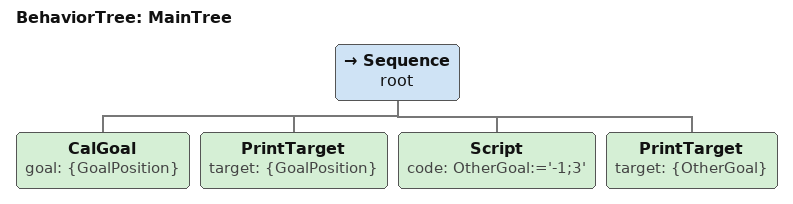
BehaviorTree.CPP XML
<root BTCPP_format="4" >
    <BehaviorTree ID="MainTree">
      <Sequence name="root">
          <CalGoal goal="{GoalPosition}" />
          <PrintTarget   target="{GoalPosition}" />
          <Script        code=" OtherGoal:='-1;3' " />
          <PrintTarget   target="{OtherGoal}" />
      </Sequence>
    </BehaviorTree>
</root>
